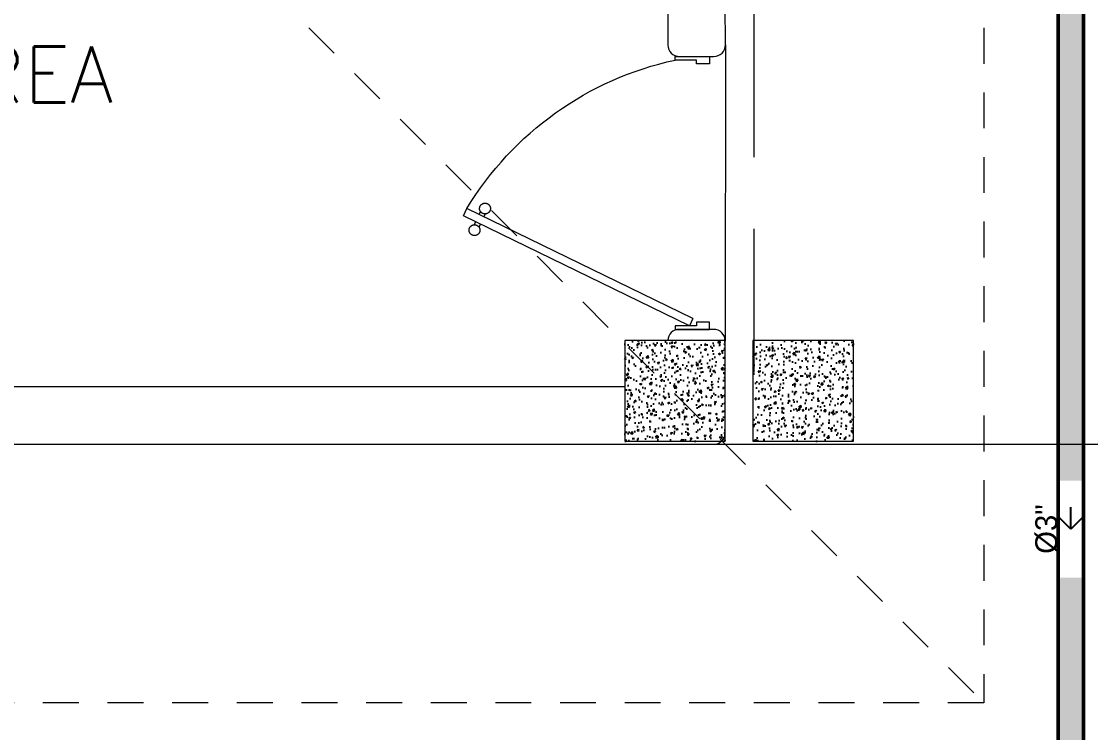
# Model space of a CAD drawing. Header units: metres. Extents: x -232 to 581, y 30 to 789.
# Drawn here: x 96.516 to 100.238, y 380.278 to 382.754 of the extents above; entities that cross this region are included whole.
import ezdxf

# ---------------------------------------------------------------- set-up
doc = ezdxf.new("R2010")
doc.units = ezdxf.units.M
doc.linetypes.add('DASHED', pattern=[0.75, 0.5, -0.25])
doc.linetypes.add('HIDDEN2', pattern=[0.1875, 0.125, -0.0625])
for name, color, linetype, lineweight in [('A-DOOR', 35, 'Continuous', 5), ('A-WALL', 250, 'Continuous', 20), ('baños', 140, 'Continuous', 0), ('Columnas', 7, 'Continuous', 18), ('textos', 7, 'Continuous', 0)]:
    doc.layers.add(name, color=color, linetype=linetype, lineweight=lineweight)
doc.layers.add('HATCH', color=8, linetype='Continuous')
doc.layers.add('M-SY-PIPE-STANDARD-Drenaje Ventilacion', color=254, linetype='Continuous')
doc.layers.add('M-SY-PIPE-STANDARD-Drenaje Sanitario', color=7, linetype='Continuous', true_color=0x726558)
doc.layers.add('PISO', color=7, linetype='Continuous', lineweight=5, true_color=0xe6e6e6)
doc.layers.add('Techos 1', color=7, linetype='HIDDEN2', lineweight=9, true_color=0x42391a)
doc.styles.add('DS-CAST-01', font='GOTHIC.TTF', dxfattribs={"height": 3})
doc.styles.get("Standard").update_dxf_attribs({"font": 'arial.ttf'})
pattern_1 = [(50, (109.59505, -7.243447), (0.058299094, -0.005100507), [0.006096, -0.067056]), (355, (109.59505, -7.24345), (-0.011277895, 0.06113819), [0.0048768, -0.053644987]), (100.451445, (109.59991, -7.24387), (0.0470212, 0.05603768), [0.005180803, -0.056988878]), (46.1842, (109.59505, -7.22719), (0.086745293, -0.013453545), [0.009144, -0.100584]), (96.63556, (109.60228, -7.22831), (0.075969323, 0.07917636), [0.00777121, -0.085483395]), (351.18415, (109.59505, -7.22719), (0.07596932, 0.07917636), [0.00731519, -0.080467114]), (21, (109.60318, -7.231255), (0.048516605, -0.032724863), [0.006096, -0.067056]), (326, (109.60318, -7.231255), (0.01977665, 0.05894015), [0.0048768, -0.0536448]), (71.451445, (109.607223, -7.23398), (0.068293254, 0.026215286), [0.005180803, -0.05698878]), (37.5, (109.595052, -7.243447), (0.000988353, 0.0270576124), [0, -0.05299456, 0, -0.0544576, 0, -0.053848]), (7.5, (109.595052, -7.243447), (0.021382292, 0.032057784), [0, -0.03104896, 0, -0.05177536, 0, -0.0205232]), (327.5, (109.576927, -7.243447), (0.0433889905, -0.001833198), [0, -0.02032, 0, -0.0633984, 0, -0.0841248]), (317.5, (109.5688, -7.243447), (0.047401338, 0.008136477), [0, -0.026416, 0, -0.04210304, 0, -0.0597408])]

# ---------------------------------------------------------------- blocks, each defined once
blk = doc.blocks.new('puerta 1.00')
at = {"layer": 'A-DOOR'}
for p, q in [((-0.15, -0.0125), (-0.9369, -0.3949)), ((-0.1376, -0.038), (-0.15, -0.0125)), ((-0.1376, -0.038), (-0.9245, -0.4204)), ((-0.8946, -0.3743), (-0.8996, -0.3641)), ((-0.8777, -0.3661), (-0.8826, -0.3559)), ((-0.9369, -0.3949), (-0.9245, -0.4204)), ((-0.8822, -0.3998), (-0.8772, -0.4101)), ((-0.8653, -0.3916), (-0.8603, -0.4018))]:
    blk.add_line(p, q, dxfattribs=at)
for points in [[(-0.08, 0), (-0.08, -0.025), (-0.125, -0.025), (-0.125, -0.0125), (-0.2, -0.0125), (-0.2, 0), (-0.08, 0)], [(-0.08, -0.95), (-0.08, -0.925), (-0.125, -0.925), (-0.125, -0.9375), (-0.2, -0.9375), (-0.2, -0.95), (-0.08, -0.95)]]:
    blk.add_lwpolyline(points, dxfattribs=at)
blk.add_arc((0.0366, 0.1602), 1.1229, 211.1336, 257.8343, dxfattribs=at)
for points in [[(-0.8982, -0.3642), (-0.9033, -0.3642), (-0.912, -0.3591), (-0.917, -0.3504), (-0.917, -0.3403), (-0.912, -0.3316), (-0.9033, -0.3265), (-0.8932, -0.3265), (-0.8844, -0.3316), (-0.8794, -0.3403), (-0.8794, -0.3504), (-0.8844, -0.3591), (-0.8932, -0.3642), (-0.8982, -0.3642)], [(-0.8617, -0.4394), (-0.8667, -0.4394), (-0.8754, -0.4344), (-0.8805, -0.4256), (-0.8805, -0.4156), (-0.8754, -0.4068), (-0.8667, -0.4018), (-0.8566, -0.4018), (-0.8479, -0.4068), (-0.8428, -0.4156), (-0.8428, -0.4257), (-0.8479, -0.4344), (-0.8566, -0.4394), (-0.8617, -0.4394)]]:
    blk.add_open_spline(points, degree=2, dxfattribs=at)
blk = doc.blocks.new('20.03.2026 LN 09 PRIMER NIVEL ARQ')
at = {"layer": 'HATCH'}
h = blk.add_hatch(dxfattribs=at)
h.set_pattern_fill('AR-CONC', color=1, scale=0.00032)
h.set_pattern_definition(pattern_1)
h.paths.add_polyline_path([(-5.186, -62.4822), (-4.836, -62.4822), (-4.836, -62.1322), (-5.186, -62.1322)])
h = blk.add_hatch(dxfattribs=at)
h.set_pattern_fill('AR-CONC', color=1, scale=0.00032)
h.set_pattern_definition(pattern_1)
h.paths.add_polyline_path([(-4.7393, -62.4822), (-4.3893, -62.4822), (-4.3893, -62.1322), (-4.7393, -62.1322)])
at = {"layer": 'A-WALL', "color": 1}
for points in [[(-6.3466, -59.9432), (-5.076, -59.9432, -0.414086), (-5.036, -59.9831), (-5.0355, -61.1032, 0.414086), (-4.9955, -61.1432), (-4.8754, -61.1432, 0.415429), (-4.8354, -61.103), (-4.836, -60.9632, 0)], [(-5.186, -62.2932), (-7.396, -62.2932, 0.414214), (-7.436, -62.3332), (-7.436, -62.4532, 0.414214), (-7.396, -62.4932), (-4.876, -62.4932, 0.414214), (-4.836, -62.4532), (-4.836, -62.1332, 0.414214), (-4.876, -62.0932), (-4.996, -62.0932, 0.407284), (-5.036, -62.1322)]]:
    blk.add_lwpolyline(points, format="xyb", dxfattribs=at)
at = {"layer": 'Columnas', "color": 1}
for points in [[(-5.186, -62.4822), (-4.836, -62.4822), (-4.836, -62.1322), (-5.186, -62.1322)], [(-4.7393, -62.4822), (-4.3893, -62.4822), (-4.3893, -62.1322), (-4.7393, -62.1322)]]:
    blk.add_lwpolyline(points, close=True, dxfattribs=at)
at = {"layer": 'PISO', "color": 1, "linetype": 'DASHED'}
blk.add_line((-4.736, -56.4932), (-4.736, -62.4932), dxfattribs=at)
at = {"layer": 'PISO', "color": 1}
for p, q in [((-4.8354, -61.103), (-4.836, -62.1332)), ((-4.876, -62.4932), (3.204, -62.4932))]:
    blk.add_line(p, q, dxfattribs=at)
at = {"layer": 'Techos 1', "color": 1}
for p, q in [((-3.936, -55.1932), (-3.936, -63.3932)), ((-8.036, -59.2932), (-3.936, -63.3932)), ((-3.936, -63.3932), (-13.736, -63.3932))]:
    blk.add_line(p, q, dxfattribs=at)
at = {"layer": 'A-DOOR', "color": 1, "xscale": -1, "rotation": 180}
blk.add_blockref('puerta 1.00', (-4.8106, -62.0932), dxfattribs=at)
at = {"layer": 'baños', "color": 1, "linetype": 'Continuous'}
for tag, p in [('MODELNUMBER', (-12.0611, -62.0707)), ('MATERIAL', (-12.0611, -62.0709)), ('PRODUCT', (-12.0611, -62.0708)), ('TRADENAME', (-12.0611, -62.0708))]:
    blk.add_attdef(tag, p, '', height=0.0000254, rotation=359.9999, dxfattribs=at)
at = {"layer": 'textos', "color": 1, "insert": (-7.6016, -61.303), "char_height": 0.195, "width": 3.422974, "attachment_point": 7}
blk.add_mtext('{\\Fromans|c0;STAFF \\PAREA}', dxfattribs=at)
blk = doc.blocks.new('_Open90')
at = {"color": 0, "linetype": 'ByBlock', "lineweight": -2}
for p, q in [((-0.5, 0.5), (0, 0)), ((0, 0), (-1, 0)), ((0, 0), (-0.5, -0.5))]:
    blk.add_line(p, q, dxfattribs=at)
blk = doc.blocks.new('DR 20.03.26 LN09')
at = {"layer": 'M-SY-PIPE-STANDARD-Drenaje Sanitario', "linetype": 'Continuous', "lineweight": 50}
blk.add_hatch(color=251, dxfattribs=at).paths.add_polyline_path([(-14499.55, -3125.26), (-14496.05, -3125.26), (-14496.05, -2967.89), (-14497.8, -2967.89), (-14499.55, -2967.89), (-14499.55, -3038.97), (-14496.25, -3038.97), (-14496.25, -3052.27), (-14499.55, -3052.27)], flags=0)
at = {"layer": 'M-SY-PIPE-STANDARD-Drenaje Sanitario', "color": 251, "linetype": 'Continuous', "lineweight": 50}
for points in [[(-14499.55, -2967.89), (-14499.55, -3125.26)], [(-14496.05, -3125.26), (-14496.05, -2967.89)]]:
    blk.add_lwpolyline(points, dxfattribs=at)
at = {"layer": 'M-SY-PIPE-STANDARD-Drenaje Ventilacion', "color": 254, "linetype": 'Continuous', "lineweight": -3, "xscale": 3, "yscale": 3, "zscale": 3, "rotation": 270}
blk.add_blockref('_Open90', (-14497.8, -3045.62), dxfattribs=at)
at = {"layer": 'M-SY-PIPE-STANDARD-Drenaje Ventilacion', "color": 254, "linetype": 'Continuous', "lineweight": -3, "insert": (-14501.12, -3045.62), "char_height": 3, "attachment_point": 5, "rotation": 90, "style": 'DS-CAST-01'}
blk.add_mtext('%%C3"', dxfattribs=at)

msp = doc.modelspace()

# ---------------------------------------------------------------- block references
at = {"color": 1}
msp.add_blockref('20.03.2026 LN 09 PRIMER NIVEL ARQ', (103.8018, 443.7748), dxfattribs=at)
at = {"layer": 'M-SY-PIPE-STANDARD-Drenaje Sanitario', "xscale": 0.02539304808409144, "yscale": 0.02539304808409144, "zscale": 0.02539304808409144}
msp.add_blockref('DR 20.03.26 LN09', (468.3124, 458.3238), dxfattribs=at)

doc.saveas('drawing.dxf')
